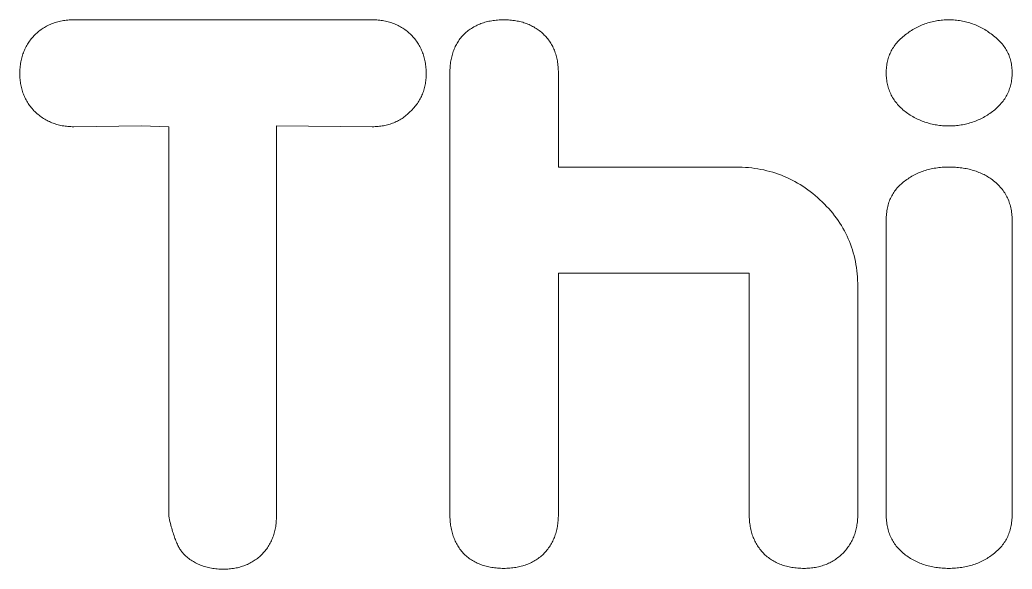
# Model space of a CAD drawing. Header units: millimetres. Extents: x 0 to 1200, y 0 to 900.
# Drawn here: x 182.31 to 227.57, y 389.42 to 414.49 of the extents above; entities that cross this region are included whole.
import ezdxf

# ---------------------------------------------------------------- set-up
doc = ezdxf.new("R2010")
doc.units = ezdxf.units.MM
doc.layers.add('Text', color=5, linetype='CONTINUOUS', lineweight=0, true_color=0x0000ff)

msp = doc.modelspace()

# ---------------------------------------------------------------- linework, layer by layer
at = {"layer": 'Text'}
for p, q in [((183.381, 414.11), (183.432, 414.142)), ((183.432, 414.142), (183.484, 414.173)), ((183.484, 414.173), (183.537, 414.202)), ((183.537, 414.202), (183.591, 414.23)), ((183.591, 414.23), (183.646, 414.257)), ((183.646, 414.257), (183.701, 414.282)), ((183.701, 414.282), (183.757, 414.305)), ((183.757, 414.305), (183.815, 414.327)), ((183.815, 414.327), (183.872, 414.348)), ((183.872, 414.348), (183.931, 414.367)), ((183.931, 414.367), (183.991, 414.385)), ((183.991, 414.385), (184.051, 414.402)), ((184.051, 414.402), (184.112, 414.417)), ((184.112, 414.417), (184.174, 414.43)), ((184.174, 414.43), (184.237, 414.442)), ((184.237, 414.442), (184.301, 414.453)), ((184.301, 414.453), (184.366, 414.462)), ((184.366, 414.462), (184.431, 414.47)), ((184.431, 414.47), (184.497, 414.477)), ((184.497, 414.477), (184.564, 414.482)), ((184.564, 414.482), (184.632, 414.485)), ((184.632, 414.485), (184.701, 414.487)), ((184.701, 414.487), (184.77, 414.488)), ((184.77, 414.488), (195.391, 414.488)), ((187.769, 414.488), (198.389, 414.488)), ((195.391, 414.488), (187.769, 414.488)), ((198.389, 414.488), (198.459, 414.487)), ((198.459, 414.487), (198.527, 414.485)), ((198.527, 414.485), (198.595, 414.482)), ((198.595, 414.482), (198.662, 414.477)), ((198.662, 414.477), (198.728, 414.47)), ((198.728, 414.47), (198.794, 414.462)), ((198.794, 414.462), (198.858, 414.453)), ((198.858, 414.453), (198.922, 414.442)), ((198.922, 414.442), (198.985, 414.43)), ((198.985, 414.43), (199.047, 414.417)), ((199.047, 414.417), (199.108, 414.402)), ((199.108, 414.402), (199.169, 414.385)), ((199.169, 414.385), (199.228, 414.367)), ((199.228, 414.367), (199.287, 414.348)), ((199.287, 414.348), (199.345, 414.327)), ((199.345, 414.327), (199.402, 414.305)), ((199.402, 414.305), (199.458, 414.282)), ((199.458, 414.282), (199.514, 414.257)), ((199.514, 414.257), (199.568, 414.23)), ((199.568, 414.23), (199.622, 414.202)), ((199.622, 414.202), (199.675, 414.173)), ((199.675, 414.173), (199.727, 414.142)), ((199.727, 414.142), (199.779, 414.11)), ((202.911, 414.098), (202.962, 414.13)), ((202.962, 414.13), (203.014, 414.161)), ((203.014, 414.161), (203.066, 414.19)), ((203.066, 414.19), (203.12, 414.217)), ((203.12, 414.217), (203.175, 414.244)), ((203.175, 414.244), (203.23, 414.269)), ((203.23, 414.269), (203.287, 414.292)), ((203.287, 414.292), (203.344, 414.315)), ((203.344, 414.315), (203.402, 414.336)), ((203.402, 414.336), (203.462, 414.355)), ((203.462, 414.355), (203.522, 414.374)), ((203.522, 414.374), (203.583, 414.391)), ((203.583, 414.391), (203.645, 414.406)), ((203.645, 414.406), (203.707, 414.42)), ((203.707, 414.42), (203.771, 414.433)), ((203.771, 414.433), (203.836, 414.445)), ((203.836, 414.445), (203.901, 414.455)), ((203.901, 414.455), (203.967, 414.464)), ((203.967, 414.464), (204.035, 414.471)), ((204.035, 414.471), (204.103, 414.477)), ((204.103, 414.477), (204.172, 414.482)), ((204.172, 414.482), (204.242, 414.485)), ((204.242, 414.485), (204.313, 414.487)), ((204.313, 414.487), (204.385, 414.488)), ((204.385, 414.488), (204.456, 414.487)), ((204.456, 414.487), (204.527, 414.485)), ((204.527, 414.485), (204.597, 414.482)), ((204.597, 414.482), (204.666, 414.477)), ((204.666, 414.477), (204.735, 414.471)), ((204.735, 414.471), (204.802, 414.464)), ((204.802, 414.464), (204.868, 414.455)), ((204.868, 414.455), (204.934, 414.445)), ((204.934, 414.445), (204.998, 414.433)), ((204.998, 414.433), (205.062, 414.42)), ((205.062, 414.42), (205.125, 414.406)), ((205.125, 414.406), (205.187, 414.391)), ((205.187, 414.391), (205.248, 414.374)), ((205.248, 414.374), (205.308, 414.355)), ((205.308, 414.355), (205.367, 414.336)), ((205.367, 414.336), (205.425, 414.315)), ((205.425, 414.315), (205.483, 414.292)), ((205.483, 414.292), (205.539, 414.269)), ((205.539, 414.269), (205.595, 414.244)), ((205.595, 414.244), (205.649, 414.217)), ((205.649, 414.217), (205.703, 414.19)), ((205.703, 414.19), (205.756, 414.161)), ((205.756, 414.161), (205.808, 414.13)), ((205.808, 414.13), (205.859, 414.098)), ((223.161, 414.11), (223.222, 414.142)), ((223.222, 414.142), (223.283, 414.173)), ((223.283, 414.173), (223.344, 414.202)), ((223.344, 414.202), (223.406, 414.23)), ((223.406, 414.23), (223.469, 414.257)), ((223.469, 414.257), (223.532, 414.282)), ((223.532, 414.282), (223.595, 414.305)), ((223.595, 414.305), (223.659, 414.327)), ((223.659, 414.327), (223.724, 414.348)), ((223.724, 414.348), (223.789, 414.367)), ((223.789, 414.367), (223.855, 414.385)), ((223.855, 414.385), (223.921, 414.402)), ((223.921, 414.402), (223.988, 414.417)), ((223.988, 414.417), (224.055, 414.43)), ((224.055, 414.43), (224.123, 414.442)), ((224.123, 414.442), (224.191, 414.453)), ((224.191, 414.453), (224.26, 414.462)), ((224.26, 414.462), (224.329, 414.47)), ((224.329, 414.47), (224.399, 414.477)), ((224.399, 414.477), (224.469, 414.482)), ((224.469, 414.482), (224.54, 414.485)), ((224.54, 414.485), (224.612, 414.487)), ((224.612, 414.487), (224.684, 414.488)), ((224.684, 414.488), (224.756, 414.487)), ((224.756, 414.487), (224.827, 414.485)), ((224.827, 414.485), (224.898, 414.482)), ((224.898, 414.482), (224.969, 414.477)), ((224.969, 414.477), (225.038, 414.47)), ((225.038, 414.47), (225.108, 414.462)), ((225.108, 414.462), (225.177, 414.453)), ((225.177, 414.453), (225.245, 414.442)), ((225.245, 414.442), (225.313, 414.43)), ((225.313, 414.43), (225.38, 414.417)), ((225.38, 414.417), (225.447, 414.402)), ((225.447, 414.402), (225.513, 414.385)), ((225.513, 414.385), (225.579, 414.367)), ((225.579, 414.367), (225.644, 414.348)), ((225.644, 414.348), (225.708, 414.327)), ((225.708, 414.327), (225.772, 414.305)), ((225.772, 414.305), (225.836, 414.282)), ((225.836, 414.282), (225.899, 414.257)), ((225.899, 414.257), (225.962, 414.23)), ((225.962, 414.23), (226.024, 414.202)), ((226.024, 414.202), (226.085, 414.173)), ((226.085, 414.173), (226.146, 414.142)), ((226.146, 414.142), (226.206, 414.11)), ((182.874, 413.665), (182.914, 413.711)), ((182.914, 413.711), (182.957, 413.757)), ((182.957, 413.757), (183, 413.802)), ((183, 413.802), (183.045, 413.845)), ((183.045, 413.845), (183.09, 413.887)), ((183.09, 413.887), (183.137, 413.928)), ((183.137, 413.928), (183.184, 413.967)), ((183.184, 413.967), (183.232, 414.005)), ((183.232, 414.005), (183.281, 414.042)), ((183.281, 414.042), (183.33, 414.077)), ((183.33, 414.077), (183.381, 414.11)), ((199.779, 414.11), (199.829, 414.077)), ((199.829, 414.077), (199.879, 414.042)), ((199.879, 414.042), (199.928, 414.005)), ((199.928, 414.005), (199.976, 413.967)), ((199.976, 413.967), (200.023, 413.928)), ((200.023, 413.928), (200.069, 413.887)), ((200.069, 413.887), (200.115, 413.845)), ((200.115, 413.845), (200.159, 413.802)), ((200.159, 413.802), (200.203, 413.757)), ((200.203, 413.757), (200.245, 413.711)), ((200.245, 413.711), (200.286, 413.665)), ((202.421, 413.662), (202.459, 413.708)), ((202.459, 413.708), (202.497, 413.752)), ((202.497, 413.752), (202.537, 413.795)), ((202.537, 413.795), (202.578, 413.838)), ((202.578, 413.838), (202.623, 413.879)), ((202.623, 413.879), (202.669, 413.919)), ((202.669, 413.919), (202.715, 413.958)), ((202.715, 413.958), (202.763, 413.995)), ((202.763, 413.995), (202.811, 414.031)), ((202.811, 414.031), (202.86, 414.065)), ((202.86, 414.065), (202.911, 414.098)), ((205.859, 414.098), (205.909, 414.065)), ((205.909, 414.065), (205.958, 414.031)), ((205.958, 414.031), (206.007, 413.995)), ((206.007, 413.995), (206.054, 413.958)), ((206.054, 413.958), (206.101, 413.919)), ((206.101, 413.919), (206.146, 413.879)), ((206.146, 413.879), (206.191, 413.838)), ((206.191, 413.838), (206.234, 413.795)), ((206.234, 413.795), (206.277, 413.752)), ((206.277, 413.752), (206.317, 413.708)), ((206.317, 413.708), (206.357, 413.662)), ((222.537, 413.672), (222.589, 413.716)), ((222.589, 413.716), (222.642, 413.759)), ((222.642, 413.759), (222.697, 413.802)), ((222.697, 413.802), (222.753, 413.845)), ((222.753, 413.845), (222.81, 413.887)), ((222.81, 413.887), (222.867, 413.928)), ((222.867, 413.928), (222.925, 413.967)), ((222.925, 413.967), (222.983, 414.005)), ((222.983, 414.005), (223.042, 414.042)), ((223.042, 414.042), (223.101, 414.077)), ((223.101, 414.077), (223.161, 414.11)), ((226.206, 414.11), (226.266, 414.077)), ((226.266, 414.077), (226.326, 414.042)), ((226.326, 414.042), (226.384, 414.005)), ((226.384, 414.005), (226.443, 413.967)), ((226.443, 413.967), (226.5, 413.928)), ((226.5, 413.928), (226.558, 413.887)), ((226.558, 413.887), (226.614, 413.845)), ((226.614, 413.845), (226.671, 413.802)), ((226.671, 413.802), (226.728, 413.759)), ((226.728, 413.759), (226.783, 413.716)), ((226.783, 413.716), (226.837, 413.672)), ((182.572, 413.211), (182.599, 413.265)), ((182.599, 413.265), (182.629, 413.317)), ((182.629, 413.317), (182.659, 413.37)), ((182.659, 413.37), (182.692, 413.421)), ((182.692, 413.421), (182.725, 413.471)), ((182.725, 413.471), (182.76, 413.521)), ((182.76, 413.521), (182.797, 413.57)), ((182.797, 413.57), (182.834, 413.618)), ((182.834, 413.618), (182.874, 413.665)), ((200.286, 413.665), (200.325, 413.618)), ((200.325, 413.618), (200.363, 413.57)), ((200.363, 413.57), (200.399, 413.521)), ((200.399, 413.521), (200.434, 413.471)), ((200.434, 413.471), (200.468, 413.421)), ((200.468, 413.421), (200.5, 413.37)), ((200.5, 413.37), (200.531, 413.317)), ((200.531, 413.317), (200.56, 413.265)), ((200.56, 413.265), (200.588, 413.211)), ((202.147, 413.21), (202.172, 413.264)), ((202.172, 413.264), (202.199, 413.317)), ((202.199, 413.317), (202.227, 413.369)), ((202.227, 413.369), (202.256, 413.421)), ((202.256, 413.421), (202.286, 413.471)), ((202.286, 413.471), (202.318, 413.52)), ((202.318, 413.52), (202.351, 413.568)), ((202.351, 413.568), (202.386, 413.616)), ((202.386, 413.616), (202.421, 413.662)), ((206.357, 413.662), (206.394, 413.616)), ((206.394, 413.616), (206.431, 413.568)), ((206.431, 413.568), (206.466, 413.52)), ((206.466, 413.52), (206.499, 413.471)), ((206.499, 413.471), (206.532, 413.421)), ((206.532, 413.421), (206.562, 413.369)), ((206.562, 413.369), (206.592, 413.317)), ((206.592, 413.317), (206.619, 413.264)), ((206.619, 413.264), (206.646, 413.21)), ((222.122, 413.18), (222.156, 413.233)), ((222.156, 413.233), (222.191, 413.286)), ((222.191, 413.286), (222.228, 413.337)), ((222.228, 413.337), (222.267, 413.388)), ((222.267, 413.388), (222.307, 413.437)), ((222.307, 413.437), (222.35, 413.486)), ((222.35, 413.486), (222.394, 413.534)), ((222.394, 413.534), (222.44, 413.581)), ((222.44, 413.581), (222.488, 413.627)), ((222.488, 413.627), (222.537, 413.672)), ((226.837, 413.672), (226.889, 413.627)), ((226.889, 413.627), (226.938, 413.581)), ((226.938, 413.581), (226.986, 413.534)), ((226.986, 413.534), (227.032, 413.486)), ((227.032, 413.486), (227.077, 413.437)), ((227.077, 413.437), (227.119, 413.388)), ((227.119, 413.388), (227.159, 413.337)), ((227.159, 413.337), (227.198, 413.286)), ((227.198, 413.286), (227.235, 413.233)), ((227.235, 413.233), (227.269, 413.18)), ((182.4, 412.751), (182.417, 412.811)), ((182.417, 412.811), (182.434, 412.871)), ((182.434, 412.871), (182.454, 412.929)), ((182.454, 412.929), (182.474, 412.987)), ((182.474, 412.987), (182.497, 413.044)), ((182.497, 413.044), (182.52, 413.101)), ((182.52, 413.101), (182.545, 413.156)), ((182.545, 413.156), (182.572, 413.211)), ((200.588, 413.211), (200.614, 413.156)), ((200.614, 413.156), (200.639, 413.101)), ((200.639, 413.101), (200.663, 413.044)), ((200.663, 413.044), (200.685, 412.987)), ((200.685, 412.987), (200.706, 412.929)), ((200.706, 412.929), (200.725, 412.871)), ((200.725, 412.871), (200.743, 412.811)), ((200.743, 412.811), (200.759, 412.751)), ((201.996, 412.741), (202.01, 412.803)), ((202.01, 412.803), (202.026, 412.864)), ((202.026, 412.864), (202.043, 412.924)), ((202.043, 412.924), (202.061, 412.983)), ((202.061, 412.983), (202.08, 413.041)), ((202.08, 413.041), (202.101, 413.099)), ((202.101, 413.099), (202.124, 413.155)), ((202.124, 413.155), (202.147, 413.21)), ((206.646, 413.21), (206.671, 413.155)), ((206.671, 413.155), (206.694, 413.099)), ((206.694, 413.099), (206.717, 413.041)), ((206.717, 413.041), (206.737, 412.983)), ((206.737, 412.983), (206.757, 412.924)), ((206.757, 412.924), (206.774, 412.864)), ((206.774, 412.864), (206.791, 412.803)), ((206.791, 412.803), (206.806, 412.741)), ((221.92, 412.722), (221.939, 412.782)), ((221.939, 412.782), (221.96, 412.842)), ((221.96, 412.842), (221.982, 412.9)), ((221.982, 412.9), (222.007, 412.958)), ((222.007, 412.958), (222.033, 413.015)), ((222.033, 413.015), (222.061, 413.071)), ((222.061, 413.071), (222.091, 413.126)), ((222.091, 413.126), (222.122, 413.18)), ((227.269, 413.18), (227.302, 413.126)), ((227.302, 413.126), (227.333, 413.071)), ((227.333, 413.071), (227.362, 413.015)), ((227.362, 413.015), (227.39, 412.958)), ((227.39, 412.958), (227.415, 412.9)), ((227.415, 412.9), (227.438, 412.842)), ((227.438, 412.842), (227.46, 412.782)), ((227.46, 412.782), (227.48, 412.722)), ((182.325, 412.305), (182.332, 412.371)), ((182.332, 412.371), (182.339, 412.436)), ((182.339, 412.436), (182.349, 412.501)), ((182.349, 412.501), (182.359, 412.564)), ((182.359, 412.564), (182.372, 412.627)), ((182.372, 412.627), (182.385, 412.689)), ((182.385, 412.689), (182.4, 412.751)), ((200.759, 412.751), (200.774, 412.689)), ((200.774, 412.689), (200.788, 412.627)), ((200.788, 412.627), (200.8, 412.564)), ((200.8, 412.564), (200.811, 412.501)), ((200.811, 412.501), (200.82, 412.436)), ((200.82, 412.436), (200.828, 412.371)), ((200.828, 412.371), (200.834, 412.305)), ((201.934, 412.28), (201.939, 412.349)), ((201.939, 412.349), (201.945, 412.417)), ((201.945, 412.417), (201.953, 412.484)), ((201.953, 412.484), (201.961, 412.549)), ((201.961, 412.549), (201.972, 412.614)), ((201.972, 412.614), (201.983, 412.678)), ((201.983, 412.678), (201.996, 412.741)), ((206.806, 412.741), (206.819, 412.678)), ((206.819, 412.678), (206.832, 412.614)), ((206.832, 412.614), (206.842, 412.549)), ((206.842, 412.549), (206.852, 412.484)), ((206.852, 412.484), (206.859, 412.417)), ((206.859, 412.417), (206.866, 412.349)), ((206.866, 412.349), (206.871, 412.28)), ((221.838, 412.273), (221.844, 412.34)), ((221.844, 412.34), (221.853, 412.406)), ((221.853, 412.406), (221.862, 412.471)), ((221.862, 412.471), (221.874, 412.535)), ((221.874, 412.535), (221.888, 412.598)), ((221.888, 412.598), (221.903, 412.66)), ((221.903, 412.66), (221.92, 412.722)), ((227.48, 412.722), (227.498, 412.66)), ((227.498, 412.66), (227.514, 412.598)), ((227.514, 412.598), (227.528, 412.535)), ((227.528, 412.535), (227.54, 412.471)), ((227.54, 412.471), (227.55, 412.406)), ((227.55, 412.406), (227.559, 412.34)), ((227.559, 412.34), (227.565, 412.273)), ((182.314, 412.032), (182.315, 412.101)), ((182.315, 411.964), (182.314, 412.032)), ((182.315, 412.101), (182.317, 412.17)), ((182.317, 411.898), (182.315, 411.964)), ((182.317, 412.17), (182.32, 412.238)), ((182.32, 411.832), (182.317, 411.898)), ((182.32, 412.238), (182.325, 412.305)), ((200.834, 412.305), (200.839, 412.238)), ((200.839, 412.238), (200.843, 412.17)), ((200.843, 411.898), (200.839, 411.832)), ((200.843, 412.17), (200.845, 412.101)), ((200.845, 411.964), (200.843, 411.898)), ((200.845, 412.101), (200.846, 412.032)), ((200.846, 412.032), (200.845, 411.964)), ((201.928, 412.068), (201.929, 412.139)), ((201.928, 391.91), (201.928, 412.068)), ((201.929, 412.139), (201.931, 412.21)), ((201.931, 412.21), (201.934, 412.28)), ((206.871, 412.28), (206.874, 412.21)), ((206.874, 412.21), (206.877, 412.139)), ((206.877, 412.139), (206.877, 412.068)), ((206.877, 412.068), (206.877, 407.769)), ((221.83, 412.068), (221.831, 412.137)), ((221.831, 411.998), (221.83, 412.068)), ((221.831, 412.137), (221.834, 412.206)), ((221.834, 411.929), (221.831, 411.998)), ((221.834, 412.206), (221.838, 412.273)), ((221.838, 411.862), (221.834, 411.929)), ((227.565, 412.273), (227.57, 412.206)), ((227.57, 411.929), (227.565, 411.862)), ((227.57, 412.206), (227.573, 412.137)), ((227.573, 411.998), (227.57, 411.929)), ((227.573, 412.137), (227.574, 412.068)), ((227.574, 412.068), (227.573, 411.998)), ((182.325, 411.767), (182.32, 411.832)), ((182.332, 411.703), (182.325, 411.767)), ((182.339, 411.64), (182.332, 411.703)), ((182.349, 411.577), (182.339, 411.64)), ((182.359, 411.515), (182.349, 411.577)), ((182.372, 411.454), (182.359, 411.515)), ((182.385, 411.393), (182.372, 411.454)), ((200.785, 411.454), (200.77, 411.393)), ((200.798, 411.515), (200.785, 411.454)), ((200.809, 411.577), (200.798, 411.515)), ((200.819, 411.64), (200.809, 411.577)), ((200.827, 411.703), (200.819, 411.64)), ((200.834, 411.767), (200.827, 411.703)), ((200.839, 411.832), (200.834, 411.767)), ((221.844, 411.795), (221.838, 411.862)), ((221.853, 411.728), (221.844, 411.795)), ((221.862, 411.663), (221.853, 411.728)), ((221.874, 411.598), (221.862, 411.663)), ((221.888, 411.535), (221.874, 411.598)), ((221.903, 411.472), (221.888, 411.535)), ((221.92, 411.41), (221.903, 411.472)), ((227.498, 411.472), (227.48, 411.41)), ((227.514, 411.535), (227.498, 411.472)), ((227.528, 411.598), (227.514, 411.535)), ((227.54, 411.663), (227.528, 411.598)), ((227.55, 411.728), (227.54, 411.663)), ((227.559, 411.795), (227.55, 411.728)), ((227.565, 411.862), (227.559, 411.795)), ((182.4, 411.334), (182.385, 411.393)), ((182.417, 411.275), (182.4, 411.334)), ((182.434, 411.216), (182.417, 411.275)), ((182.454, 411.159), (182.434, 411.216)), ((182.474, 411.102), (182.454, 411.159)), ((182.497, 411.046), (182.474, 411.102)), ((182.52, 410.991), (182.497, 411.046)), ((182.545, 410.937), (182.52, 410.991)), ((200.628, 410.991), (200.602, 410.937)), ((200.653, 411.046), (200.628, 410.991)), ((200.676, 411.102), (200.653, 411.046)), ((200.698, 411.159), (200.676, 411.102)), ((200.719, 411.216), (200.698, 411.159)), ((200.737, 411.275), (200.719, 411.216)), ((200.755, 411.334), (200.737, 411.275)), ((200.77, 411.393), (200.755, 411.334)), ((221.939, 411.349), (221.92, 411.41)), ((221.96, 411.288), (221.939, 411.349)), ((221.982, 411.229), (221.96, 411.288)), ((222.007, 411.17), (221.982, 411.229)), ((222.033, 411.112), (222.007, 411.17)), ((222.061, 411.055), (222.033, 411.112)), ((222.091, 410.999), (222.061, 411.055)), ((222.122, 410.943), (222.091, 410.999)), ((227.302, 410.999), (227.269, 410.943)), ((227.333, 411.055), (227.302, 410.999)), ((227.362, 411.112), (227.333, 411.055)), ((227.39, 411.17), (227.362, 411.112)), ((227.415, 411.229), (227.39, 411.17)), ((227.438, 411.288), (227.415, 411.229)), ((227.46, 411.349), (227.438, 411.288)), ((227.48, 411.41), (227.46, 411.349)), ((182.572, 410.883), (182.545, 410.937)), ((182.599, 410.83), (182.572, 410.883)), ((182.629, 410.778), (182.599, 410.83)), ((182.659, 410.727), (182.629, 410.778)), ((182.692, 410.676), (182.659, 410.727)), ((182.725, 410.626), (182.692, 410.676)), ((182.76, 410.577), (182.725, 410.626)), ((182.797, 410.528), (182.76, 410.577)), ((182.834, 410.481), (182.797, 410.528)), ((200.337, 410.528), (200.298, 410.481)), ((200.376, 410.577), (200.337, 410.528)), ((200.413, 410.626), (200.376, 410.577)), ((200.448, 410.676), (200.413, 410.626)), ((200.482, 410.727), (200.448, 410.676)), ((200.514, 410.778), (200.482, 410.727)), ((200.545, 410.83), (200.514, 410.778)), ((200.574, 410.883), (200.545, 410.83)), ((200.602, 410.937), (200.574, 410.883)), ((222.156, 410.888), (222.122, 410.943)), ((222.191, 410.835), (222.156, 410.888)), ((222.228, 410.782), (222.191, 410.835)), ((222.267, 410.73), (222.228, 410.782)), ((222.307, 410.678), (222.267, 410.73)), ((222.35, 410.628), (222.307, 410.678)), ((222.394, 410.578), (222.35, 410.628)), ((222.44, 410.529), (222.394, 410.578)), ((222.488, 410.481), (222.44, 410.529)), ((226.938, 410.529), (226.889, 410.481)), ((226.986, 410.578), (226.938, 410.529)), ((227.032, 410.628), (226.986, 410.578)), ((227.077, 410.678), (227.032, 410.628)), ((227.119, 410.73), (227.077, 410.678)), ((227.159, 410.782), (227.119, 410.73)), ((227.198, 410.835), (227.159, 410.782)), ((227.235, 410.888), (227.198, 410.835)), ((227.269, 410.943), (227.235, 410.888)), ((182.874, 410.434), (182.834, 410.481)), ((182.914, 410.388), (182.874, 410.434)), ((182.957, 410.342), (182.914, 410.388)), ((183, 410.298), (182.957, 410.342)), ((183.047, 410.254), (183, 410.298)), ((183.095, 410.212), (183.047, 410.254)), ((183.143, 410.171), (183.095, 410.212)), ((183.192, 410.132), (183.143, 410.171)), ((183.242, 410.094), (183.192, 410.132)), ((183.292, 410.058), (183.242, 410.094)), ((183.343, 410.023), (183.292, 410.058)), ((199.844, 410.058), (199.795, 410.023)), ((199.892, 410.094), (199.844, 410.058)), ((199.94, 410.132), (199.892, 410.094)), ((199.987, 410.171), (199.94, 410.132)), ((200.033, 410.212), (199.987, 410.171)), ((200.078, 410.254), (200.033, 410.212)), ((200.123, 410.298), (200.078, 410.254)), ((200.169, 410.342), (200.123, 410.298)), ((200.213, 410.388), (200.169, 410.342)), ((200.256, 410.434), (200.213, 410.388)), ((200.298, 410.481), (200.256, 410.434)), ((222.537, 410.434), (222.488, 410.481)), ((222.589, 410.388), (222.537, 410.434)), ((222.642, 410.342), (222.589, 410.388)), ((222.697, 410.298), (222.642, 410.342)), ((222.753, 410.256), (222.697, 410.298)), ((222.81, 410.216), (222.753, 410.256)), ((222.867, 410.178), (222.81, 410.216)), ((222.925, 410.141), (222.867, 410.178)), ((222.983, 410.105), (222.925, 410.141)), ((223.042, 410.07), (222.983, 410.105)), ((223.101, 410.037), (223.042, 410.07)), ((226.326, 410.07), (226.266, 410.037)), ((226.384, 410.105), (226.326, 410.07)), ((226.443, 410.141), (226.384, 410.105)), ((226.5, 410.178), (226.443, 410.141)), ((226.558, 410.216), (226.5, 410.178)), ((226.614, 410.256), (226.558, 410.216)), ((226.671, 410.298), (226.614, 410.256)), ((226.728, 410.342), (226.671, 410.298)), ((226.783, 410.388), (226.728, 410.342)), ((226.837, 410.434), (226.783, 410.388)), ((226.889, 410.481), (226.837, 410.434)), ((183.395, 409.989), (183.343, 410.023)), ((183.447, 409.957), (183.395, 409.989)), ((183.5, 409.926), (183.447, 409.957)), ((183.554, 409.897), (183.5, 409.926)), ((183.608, 409.869), (183.554, 409.897)), ((183.663, 409.843), (183.608, 409.869)), ((183.719, 409.818), (183.663, 409.843)), ((183.775, 409.794), (183.719, 409.818)), ((183.833, 409.772), (183.775, 409.794)), ((183.89, 409.751), (183.833, 409.772)), ((183.949, 409.732), (183.89, 409.751)), ((184.008, 409.714), (183.949, 409.732)), ((184.068, 409.698), (184.008, 409.714)), ((184.128, 409.683), (184.068, 409.698)), ((184.189, 409.669), (184.128, 409.683)), ((184.251, 409.657), (184.189, 409.669)), ((184.314, 409.646), (184.251, 409.657)), ((184.377, 409.637), (184.314, 409.646)), ((184.441, 409.629), (184.377, 409.637)), ((184.505, 409.623), (184.441, 409.629)), ((184.571, 409.618), (184.505, 409.623)), ((184.636, 409.614), (184.571, 409.618)), ((184.703, 409.612), (184.636, 409.614)), ((184.77, 409.611), (184.703, 409.612)), ((187.841, 409.647), (184.77, 409.611)), ((189.105, 409.611), (187.841, 409.647)), ((189.105, 391.838), (189.105, 409.611)), ((198.389, 409.611), (194.018, 409.647)), ((194.018, 409.647), (194.018, 391.838)), ((198.456, 409.612), (198.389, 409.611)), ((198.523, 409.614), (198.456, 409.612)), ((198.589, 409.618), (198.523, 409.614)), ((198.653, 409.623), (198.589, 409.618)), ((198.718, 409.629), (198.653, 409.623)), ((198.781, 409.637), (198.718, 409.629)), ((198.844, 409.646), (198.781, 409.637)), ((198.906, 409.657), (198.844, 409.646)), ((198.967, 409.669), (198.906, 409.657)), ((199.027, 409.683), (198.967, 409.669)), ((199.087, 409.698), (199.027, 409.683)), ((199.146, 409.714), (199.087, 409.698)), ((199.204, 409.732), (199.146, 409.714)), ((199.262, 409.751), (199.204, 409.732)), ((199.318, 409.772), (199.262, 409.751)), ((199.374, 409.794), (199.318, 409.772)), ((199.43, 409.818), (199.374, 409.794)), ((199.484, 409.843), (199.43, 409.818)), ((199.538, 409.869), (199.484, 409.843)), ((199.591, 409.897), (199.538, 409.869)), ((199.643, 409.926), (199.591, 409.897)), ((199.694, 409.957), (199.643, 409.926)), ((199.745, 409.989), (199.694, 409.957)), ((199.795, 410.023), (199.745, 409.989)), ((223.161, 410.005), (223.101, 410.037)), ((223.222, 409.975), (223.161, 410.005)), ((223.283, 409.946), (223.222, 409.975)), ((223.344, 409.918), (223.283, 409.946)), ((223.406, 409.892), (223.344, 409.918)), ((223.469, 409.867), (223.406, 409.892)), ((223.532, 409.843), (223.469, 409.867)), ((223.595, 409.821), (223.532, 409.843)), ((223.659, 409.8), (223.595, 409.821)), ((223.724, 409.78), (223.659, 409.8)), ((223.789, 409.762), (223.724, 409.78)), ((223.855, 409.745), (223.789, 409.762)), ((223.921, 409.729), (223.855, 409.745)), ((223.988, 409.715), (223.921, 409.729)), ((224.055, 409.702), (223.988, 409.715)), ((224.123, 409.691), (224.055, 409.702)), ((224.191, 409.68), (224.123, 409.691)), ((224.26, 409.672), (224.191, 409.68)), ((224.329, 409.664), (224.26, 409.672)), ((224.399, 409.658), (224.329, 409.664)), ((224.469, 409.653), (224.399, 409.658)), ((224.54, 409.65), (224.469, 409.653)), ((224.612, 409.648), (224.54, 409.65)), ((224.684, 409.647), (224.612, 409.648)), ((224.756, 409.648), (224.684, 409.647)), ((224.827, 409.65), (224.756, 409.648)), ((224.898, 409.653), (224.827, 409.65)), ((224.969, 409.658), (224.898, 409.653)), ((225.038, 409.664), (224.969, 409.658)), ((225.108, 409.672), (225.038, 409.664)), ((225.177, 409.68), (225.108, 409.672)), ((225.245, 409.691), (225.177, 409.68)), ((225.313, 409.702), (225.245, 409.691)), ((225.38, 409.715), (225.313, 409.702)), ((225.447, 409.729), (225.38, 409.715)), ((225.513, 409.745), (225.447, 409.729)), ((225.579, 409.762), (225.513, 409.745)), ((225.644, 409.78), (225.579, 409.762)), ((225.708, 409.8), (225.644, 409.78)), ((225.772, 409.821), (225.708, 409.8)), ((225.836, 409.843), (225.772, 409.821)), ((225.899, 409.867), (225.836, 409.843)), ((225.962, 409.892), (225.899, 409.867)), ((226.024, 409.918), (225.962, 409.892)), ((226.085, 409.946), (226.024, 409.918)), ((226.146, 409.975), (226.085, 409.946)), ((226.206, 410.005), (226.146, 409.975)), ((226.266, 410.037), (226.206, 410.005)), ((206.877, 407.769), (214.969, 407.769)), ((214.969, 407.769), (215.118, 407.767)), ((215.118, 407.767), (215.265, 407.762)), ((215.265, 407.762), (215.41, 407.754)), ((215.41, 407.754), (215.554, 407.742)), ((215.554, 407.742), (215.697, 407.728)), ((215.697, 407.728), (215.838, 407.709)), ((215.838, 407.709), (215.978, 407.688)), ((215.978, 407.688), (216.117, 407.663)), ((216.117, 407.663), (216.254, 407.635)), ((216.254, 407.635), (216.389, 407.603)), ((216.389, 407.603), (216.523, 407.569)), ((216.523, 407.569), (216.656, 407.531)), ((216.656, 407.531), (216.788, 407.489)), ((216.788, 407.489), (216.917, 407.445)), ((216.917, 407.445), (217.046, 407.397)), ((217.046, 407.397), (217.173, 407.345)), ((217.173, 407.345), (217.298, 407.291)), ((222.938, 407.311), (222.996, 407.346)), ((222.996, 407.346), (223.054, 407.379)), ((223.054, 407.379), (223.114, 407.411)), ((223.114, 407.411), (223.174, 407.441)), ((223.174, 407.441), (223.234, 407.47)), ((223.234, 407.47), (223.296, 407.498)), ((223.296, 407.498), (223.358, 407.525)), ((223.358, 407.525), (223.421, 407.55)), ((223.421, 407.55), (223.485, 407.573)), ((223.485, 407.573), (223.549, 407.596)), ((223.549, 407.596), (223.615, 407.617)), ((223.615, 407.617), (223.681, 407.636)), ((223.681, 407.636), (223.748, 407.654)), ((223.748, 407.654), (223.815, 407.671)), ((223.815, 407.671), (223.883, 407.687)), ((223.883, 407.687), (223.952, 407.701)), ((223.952, 407.701), (224.022, 407.714)), ((224.022, 407.714), (224.093, 407.726)), ((224.093, 407.726), (224.164, 407.736)), ((224.164, 407.736), (224.236, 407.744)), ((224.236, 407.744), (224.309, 407.752)), ((224.309, 407.752), (224.382, 407.758)), ((224.382, 407.758), (224.456, 407.763)), ((224.456, 407.763), (224.531, 407.766)), ((224.531, 407.766), (224.607, 407.768)), ((224.607, 407.768), (224.684, 407.769)), ((224.684, 407.769), (224.76, 407.768)), ((224.76, 407.768), (224.836, 407.766)), ((224.836, 407.766), (224.911, 407.763)), ((224.911, 407.763), (224.985, 407.759)), ((224.985, 407.759), (225.058, 407.754)), ((225.058, 407.754), (225.13, 407.747)), ((225.13, 407.747), (225.202, 407.739)), ((225.202, 407.739), (225.273, 407.73)), ((225.273, 407.73), (225.343, 407.72)), ((225.343, 407.72), (225.412, 407.709)), ((225.412, 407.709), (225.48, 407.696)), ((225.48, 407.696), (225.547, 407.682)), ((225.547, 407.682), (225.614, 407.667)), ((225.614, 407.667), (225.68, 407.651)), ((225.68, 407.651), (225.744, 407.634)), ((225.744, 407.634), (225.809, 407.615)), ((225.809, 407.615), (225.872, 407.595)), ((225.872, 407.595), (225.934, 407.574)), ((225.934, 407.574), (225.996, 407.552)), ((225.996, 407.552), (226.057, 407.528)), ((226.057, 407.528), (226.117, 407.504)), ((226.117, 407.504), (226.176, 407.478)), ((226.176, 407.478), (226.234, 407.451)), ((226.234, 407.451), (226.291, 407.422)), ((226.291, 407.422), (226.348, 407.393)), ((226.348, 407.393), (226.404, 407.362)), ((226.404, 407.362), (226.459, 407.33)), ((217.298, 407.291), (217.423, 407.233)), ((217.423, 407.233), (217.545, 407.172)), ((217.545, 407.172), (217.667, 407.107)), ((217.667, 407.107), (217.787, 407.039)), ((217.787, 407.039), (217.905, 406.968)), ((217.905, 406.968), (218.022, 406.894)), ((218.022, 406.894), (218.138, 406.816)), ((222.37, 406.861), (222.414, 406.906)), ((222.414, 406.906), (222.46, 406.951)), ((222.46, 406.951), (222.508, 406.995)), ((222.508, 406.995), (222.557, 407.037)), ((222.557, 407.037), (222.608, 407.078)), ((222.608, 407.078), (222.661, 407.119)), ((222.661, 407.119), (222.715, 407.16)), ((222.715, 407.16), (222.77, 407.2)), ((222.77, 407.2), (222.825, 407.238)), ((222.825, 407.238), (222.881, 407.276)), ((222.881, 407.276), (222.938, 407.311)), ((226.459, 407.33), (226.513, 407.297)), ((226.513, 407.297), (226.566, 407.263)), ((226.566, 407.263), (226.619, 407.228)), ((226.619, 407.228), (226.671, 407.191)), ((226.671, 407.191), (226.728, 407.146)), ((226.728, 407.146), (226.783, 407.1)), ((226.783, 407.1), (226.837, 407.054)), ((226.837, 407.054), (226.889, 407.006)), ((226.889, 407.006), (226.938, 406.957)), ((226.938, 406.957), (226.986, 406.908)), ((226.986, 406.908), (227.032, 406.857)), ((218.138, 406.816), (218.252, 406.735)), ((218.252, 406.735), (218.364, 406.651)), ((218.364, 406.651), (218.476, 406.563)), ((218.476, 406.563), (218.586, 406.472)), ((218.586, 406.472), (218.694, 406.378)), ((222.051, 406.397), (222.08, 406.453)), ((222.08, 406.453), (222.11, 406.508)), ((222.11, 406.508), (222.142, 406.562)), ((222.142, 406.562), (222.176, 406.615)), ((222.176, 406.615), (222.211, 406.666)), ((222.211, 406.666), (222.248, 406.716)), ((222.248, 406.716), (222.287, 406.766)), ((222.287, 406.766), (222.328, 406.814)), ((222.328, 406.814), (222.37, 406.861)), ((227.032, 406.857), (227.077, 406.805)), ((227.077, 406.805), (227.119, 406.753)), ((227.119, 406.753), (227.159, 406.699)), ((227.159, 406.699), (227.198, 406.645)), ((227.198, 406.645), (227.235, 406.589)), ((227.235, 406.589), (227.269, 406.533)), ((227.269, 406.533), (227.302, 406.475)), ((227.302, 406.475), (227.333, 406.417)), ((218.694, 406.378), (218.801, 406.28)), ((218.801, 406.28), (218.907, 406.179)), ((218.907, 406.179), (219.01, 406.078)), ((219.01, 406.078), (219.11, 405.976)), ((221.9, 405.974), (221.916, 406.038)), ((221.916, 406.038), (221.935, 406.101)), ((221.935, 406.101), (221.954, 406.162)), ((221.954, 406.162), (221.976, 406.223)), ((221.976, 406.223), (221.999, 406.282)), ((221.999, 406.282), (222.025, 406.34)), ((222.025, 406.34), (222.051, 406.397)), ((227.333, 406.417), (227.362, 406.357)), ((227.362, 406.357), (227.39, 406.297)), ((227.39, 406.297), (227.415, 406.235)), ((227.415, 406.235), (227.438, 406.173)), ((227.438, 406.173), (227.46, 406.11)), ((227.46, 406.11), (227.48, 406.045)), ((227.48, 406.045), (227.498, 405.98)), ((219.11, 405.976), (219.206, 405.872)), ((219.206, 405.872), (219.299, 405.766)), ((219.299, 405.766), (219.389, 405.659)), ((219.389, 405.659), (219.475, 405.55)), ((219.475, 405.55), (219.558, 405.439)), ((221.833, 405.495), (221.838, 405.567)), ((221.838, 405.567), (221.844, 405.638)), ((221.844, 405.638), (221.852, 405.707)), ((221.852, 405.707), (221.861, 405.776)), ((221.861, 405.776), (221.872, 405.843)), ((221.872, 405.843), (221.885, 405.909)), ((221.885, 405.909), (221.9, 405.974)), ((227.498, 405.98), (227.514, 405.914)), ((227.514, 405.914), (227.528, 405.847)), ((227.528, 405.847), (227.54, 405.778)), ((227.54, 405.778), (227.55, 405.709)), ((227.55, 405.709), (227.559, 405.639)), ((227.559, 405.639), (227.565, 405.568)), ((227.565, 405.568), (227.57, 405.496)), ((219.558, 405.439), (219.637, 405.327)), ((219.637, 405.327), (219.714, 405.213)), ((219.714, 405.213), (219.786, 405.098)), ((219.786, 405.098), (219.856, 404.981)), ((221.83, 405.349), (221.831, 405.423)), ((221.83, 391.91), (221.83, 405.349)), ((221.831, 405.423), (221.833, 405.495)), ((227.57, 405.496), (227.573, 405.423)), ((227.573, 405.423), (227.574, 405.349)), ((227.574, 405.349), (227.574, 391.91)), ((219.856, 404.981), (219.922, 404.863)), ((219.922, 404.863), (219.984, 404.743)), ((219.984, 404.743), (220.043, 404.622)), ((220.043, 404.622), (220.099, 404.499)), ((220.099, 404.499), (220.152, 404.374)), ((220.152, 404.374), (220.201, 404.248)), ((220.201, 404.248), (220.246, 404.12)), ((220.246, 404.12), (220.289, 403.99)), ((220.289, 403.99), (220.328, 403.859)), ((220.328, 403.859), (220.363, 403.727)), ((220.363, 403.727), (220.395, 403.593)), ((220.395, 403.593), (220.424, 403.457)), ((220.424, 403.457), (220.449, 403.319)), ((220.449, 403.319), (220.471, 403.181)), ((215.583, 402.928), (206.877, 402.928)), ((206.877, 402.928), (206.877, 391.91)), ((215.583, 391.91), (215.583, 402.928)), ((220.471, 403.181), (220.49, 403.04)), ((220.49, 403.04), (220.505, 402.898)), ((220.505, 402.898), (220.517, 402.754)), ((220.517, 402.754), (220.526, 402.609)), ((220.526, 402.609), (220.531, 402.462)), ((220.531, 402.462), (220.532, 402.314)), ((220.532, 402.314), (220.532, 391.91)), ((189.124, 391.753), (189.105, 391.838)), ((189.143, 391.669), (189.124, 391.753)), ((189.162, 391.588), (189.143, 391.669)), ((189.182, 391.509), (189.162, 391.588)), ((189.201, 391.431), (189.182, 391.509)), ((194.007, 391.565), (194, 391.499)), ((194.012, 391.632), (194.007, 391.565)), ((194.015, 391.7), (194.012, 391.632)), ((194.017, 391.768), (194.015, 391.7)), ((194.018, 391.838), (194.017, 391.768)), ((201.929, 391.838), (201.928, 391.91)), ((201.931, 391.768), (201.929, 391.838)), ((201.934, 391.698), (201.931, 391.768)), ((201.939, 391.628), (201.934, 391.698)), ((201.945, 391.56), (201.939, 391.628)), ((201.953, 391.493), (201.945, 391.56)), ((206.859, 391.56), (206.852, 391.493)), ((206.866, 391.628), (206.859, 391.56)), ((206.871, 391.698), (206.866, 391.628)), ((206.874, 391.768), (206.871, 391.698)), ((206.877, 391.838), (206.874, 391.768)), ((206.877, 391.91), (206.877, 391.838)), ((215.584, 391.838), (215.583, 391.91)), ((215.586, 391.768), (215.584, 391.838)), ((215.59, 391.698), (215.586, 391.768)), ((215.595, 391.628), (215.59, 391.698)), ((215.601, 391.56), (215.595, 391.628)), ((215.609, 391.493), (215.601, 391.56)), ((220.507, 391.506), (220.497, 391.441)), ((220.514, 391.571), (220.507, 391.506)), ((220.521, 391.637), (220.514, 391.571)), ((220.526, 391.704), (220.521, 391.637)), ((220.529, 391.772), (220.526, 391.704)), ((220.532, 391.841), (220.529, 391.772)), ((220.532, 391.91), (220.532, 391.841)), ((221.831, 391.836), (221.83, 391.91)), ((221.833, 391.763), (221.831, 391.836)), ((221.838, 391.691), (221.833, 391.763)), ((221.844, 391.62), (221.838, 391.691)), ((221.852, 391.55), (221.844, 391.62)), ((221.861, 391.482), (221.852, 391.55)), ((227.551, 391.55), (227.541, 391.482)), ((227.559, 391.62), (227.551, 391.55)), ((227.566, 391.691), (227.559, 391.62)), ((227.57, 391.763), (227.566, 391.691)), ((227.573, 391.836), (227.57, 391.763)), ((227.574, 391.91), (227.573, 391.836)), ((189.221, 391.356), (189.201, 391.431)), ((189.241, 391.282), (189.221, 391.356)), ((189.262, 391.211), (189.241, 391.282)), ((189.282, 391.141), (189.262, 391.211)), ((189.303, 391.073), (189.282, 391.141)), ((189.324, 391.008), (189.303, 391.073)), ((193.915, 391.059), (193.897, 390.999)), ((193.932, 391.119), (193.915, 391.059)), ((193.947, 391.18), (193.932, 391.119)), ((193.96, 391.242), (193.947, 391.18)), ((193.972, 391.305), (193.96, 391.242)), ((193.983, 391.369), (193.972, 391.305)), ((193.992, 391.433), (193.983, 391.369)), ((194, 391.499), (193.992, 391.433)), ((201.961, 391.427), (201.953, 391.493)), ((201.972, 391.361), (201.961, 391.427)), ((201.983, 391.297), (201.972, 391.361)), ((201.996, 391.233), (201.983, 391.297)), ((202.01, 391.17), (201.996, 391.233)), ((202.026, 391.108), (202.01, 391.17)), ((202.043, 391.047), (202.026, 391.108)), ((202.061, 390.987), (202.043, 391.047)), ((206.757, 391.047), (206.737, 390.987)), ((206.774, 391.108), (206.757, 391.047)), ((206.791, 391.17), (206.774, 391.108)), ((206.806, 391.233), (206.791, 391.17)), ((206.819, 391.297), (206.806, 391.233)), ((206.832, 391.361), (206.819, 391.297)), ((206.842, 391.427), (206.832, 391.361)), ((206.852, 391.493), (206.842, 391.427)), ((215.618, 391.427), (215.609, 391.493)), ((215.629, 391.361), (215.618, 391.427)), ((215.641, 391.297), (215.629, 391.361)), ((215.655, 391.233), (215.641, 391.297)), ((215.67, 391.17), (215.655, 391.233)), ((215.686, 391.108), (215.67, 391.17)), ((215.704, 391.047), (215.686, 391.108)), ((215.723, 390.987), (215.704, 391.047)), ((220.412, 391.071), (220.392, 391.012)), ((220.429, 391.131), (220.412, 391.071)), ((220.446, 391.191), (220.429, 391.131)), ((220.461, 391.252), (220.446, 391.191)), ((220.474, 391.314), (220.461, 391.252)), ((220.487, 391.377), (220.474, 391.314)), ((220.497, 391.441), (220.487, 391.377)), ((221.872, 391.414), (221.861, 391.482)), ((221.885, 391.347), (221.872, 391.414)), ((221.9, 391.282), (221.885, 391.347)), ((221.916, 391.217), (221.9, 391.282)), ((221.935, 391.154), (221.916, 391.217)), ((221.954, 391.091), (221.935, 391.154)), ((221.976, 391.03), (221.954, 391.091)), ((227.444, 391.091), (227.421, 391.03)), ((227.465, 391.154), (227.444, 391.091)), ((227.484, 391.217), (227.465, 391.154)), ((227.501, 391.282), (227.484, 391.217)), ((227.516, 391.347), (227.501, 391.282)), ((227.53, 391.414), (227.516, 391.347)), ((227.541, 391.482), (227.53, 391.414)), ((189.345, 390.944), (189.324, 391.008)), ((189.367, 390.882), (189.345, 390.944)), ((189.388, 390.822), (189.367, 390.882)), ((189.41, 390.764), (189.388, 390.822)), ((189.432, 390.708), (189.41, 390.764)), ((189.455, 390.654), (189.432, 390.708)), ((189.477, 390.602), (189.455, 390.654)), ((189.5, 390.552), (189.477, 390.602)), ((193.732, 390.605), (193.703, 390.552)), ((193.76, 390.659), (193.732, 390.605)), ((193.787, 390.713), (193.76, 390.659)), ((193.812, 390.769), (193.787, 390.713)), ((193.835, 390.825), (193.812, 390.769)), ((193.857, 390.882), (193.835, 390.825)), ((193.878, 390.94), (193.857, 390.882)), ((193.897, 390.999), (193.878, 390.94)), ((202.08, 390.928), (202.061, 390.987)), ((202.101, 390.87), (202.08, 390.928)), ((202.124, 390.812), (202.101, 390.87)), ((202.147, 390.756), (202.124, 390.812)), ((202.172, 390.7), (202.147, 390.756)), ((202.199, 390.646), (202.172, 390.7)), ((202.227, 390.592), (202.199, 390.646)), ((206.592, 390.646), (206.562, 390.592)), ((206.619, 390.7), (206.592, 390.646)), ((206.646, 390.756), (206.619, 390.7)), ((206.671, 390.812), (206.646, 390.756)), ((206.694, 390.87), (206.671, 390.812)), ((206.717, 390.928), (206.694, 390.87)), ((206.737, 390.987), (206.717, 390.928)), ((215.744, 390.928), (215.723, 390.987)), ((215.766, 390.87), (215.744, 390.928)), ((215.79, 390.812), (215.766, 390.87)), ((215.815, 390.756), (215.79, 390.812)), ((215.841, 390.7), (215.815, 390.756)), ((215.869, 390.646), (215.841, 390.7)), ((215.898, 390.592), (215.869, 390.646)), ((220.217, 390.624), (220.187, 390.572)), ((220.247, 390.677), (220.217, 390.624)), ((220.274, 390.731), (220.247, 390.677)), ((220.301, 390.786), (220.274, 390.731)), ((220.326, 390.841), (220.301, 390.786)), ((220.349, 390.897), (220.326, 390.841)), ((220.372, 390.954), (220.349, 390.897)), ((220.392, 391.012), (220.372, 390.954)), ((221.999, 390.969), (221.976, 391.03)), ((222.025, 390.91), (221.999, 390.969)), ((222.051, 390.852), (222.025, 390.91)), ((222.08, 390.794), (222.051, 390.852)), ((222.11, 390.738), (222.08, 390.794)), ((222.142, 390.683), (222.11, 390.738)), ((222.176, 390.629), (222.142, 390.683)), ((222.211, 390.576), (222.176, 390.629)), ((227.213, 390.629), (227.176, 390.576)), ((227.248, 390.683), (227.213, 390.629)), ((227.281, 390.738), (227.248, 390.683)), ((227.313, 390.794), (227.281, 390.738)), ((227.343, 390.852), (227.313, 390.794)), ((227.371, 390.91), (227.343, 390.852)), ((227.397, 390.969), (227.371, 390.91)), ((227.421, 391.03), (227.397, 390.969)), ((189.523, 390.504), (189.5, 390.552)), ((189.546, 390.458), (189.523, 390.504)), ((189.57, 390.414), (189.546, 390.458)), ((189.594, 390.372), (189.57, 390.414)), ((189.618, 390.331), (189.594, 390.372)), ((189.642, 390.293), (189.618, 390.331)), ((189.666, 390.257), (189.642, 390.293)), ((189.691, 390.222), (189.666, 390.257)), ((189.716, 390.19), (189.691, 390.222)), ((189.741, 390.159), (189.716, 390.19)), ((189.766, 390.131), (189.741, 390.159)), ((193.417, 390.158), (193.375, 390.113)), ((193.458, 390.204), (193.417, 390.158)), ((193.497, 390.252), (193.458, 390.204)), ((193.535, 390.3), (193.497, 390.252)), ((193.572, 390.348), (193.535, 390.3)), ((193.607, 390.398), (193.572, 390.348)), ((193.64, 390.449), (193.607, 390.398)), ((193.672, 390.5), (193.64, 390.449)), ((193.703, 390.552), (193.672, 390.5)), ((202.256, 390.539), (202.227, 390.592)), ((202.286, 390.487), (202.256, 390.539)), ((202.318, 390.436), (202.286, 390.487)), ((202.351, 390.386), (202.318, 390.436)), ((202.386, 390.337), (202.351, 390.386)), ((202.421, 390.288), (202.386, 390.337)), ((202.459, 390.241), (202.421, 390.288)), ((202.497, 390.194), (202.459, 390.241)), ((202.537, 390.149), (202.497, 390.194)), ((202.578, 390.104), (202.537, 390.149)), ((206.234, 390.149), (206.191, 390.104)), ((206.277, 390.194), (206.234, 390.149)), ((206.317, 390.241), (206.277, 390.194)), ((206.357, 390.288), (206.317, 390.241)), ((206.394, 390.337), (206.357, 390.288)), ((206.431, 390.386), (206.394, 390.337)), ((206.466, 390.436), (206.431, 390.386)), ((206.499, 390.487), (206.466, 390.436)), ((206.532, 390.539), (206.499, 390.487)), ((206.562, 390.592), (206.532, 390.539)), ((215.929, 390.539), (215.898, 390.592)), ((215.961, 390.487), (215.929, 390.539)), ((215.995, 390.436), (215.961, 390.487)), ((216.03, 390.386), (215.995, 390.436)), ((216.066, 390.337), (216.03, 390.386)), ((216.104, 390.288), (216.066, 390.337)), ((216.143, 390.241), (216.104, 390.288)), ((216.184, 390.194), (216.143, 390.241)), ((216.226, 390.149), (216.184, 390.194)), ((216.27, 390.104), (216.226, 390.149)), ((219.89, 390.185), (219.846, 390.14)), ((219.932, 390.23), (219.89, 390.185)), ((219.972, 390.277), (219.932, 390.23)), ((220.012, 390.324), (219.972, 390.277)), ((220.05, 390.372), (220.012, 390.324)), ((220.086, 390.421), (220.05, 390.372)), ((220.121, 390.47), (220.086, 390.421)), ((220.154, 390.521), (220.121, 390.47)), ((220.187, 390.572), (220.154, 390.521)), ((222.248, 390.524), (222.211, 390.576)), ((222.287, 390.473), (222.248, 390.524)), ((222.328, 390.423), (222.287, 390.473)), ((222.37, 390.375), (222.328, 390.423)), ((222.414, 390.327), (222.37, 390.375)), ((222.46, 390.28), (222.414, 390.327)), ((222.508, 390.235), (222.46, 390.28)), ((222.557, 390.19), (222.508, 390.235)), ((222.608, 390.146), (222.557, 390.19)), ((222.661, 390.104), (222.608, 390.146)), ((226.762, 390.146), (226.707, 390.104)), ((226.815, 390.19), (226.762, 390.146)), ((226.866, 390.235), (226.815, 390.19)), ((226.916, 390.28), (226.866, 390.235)), ((226.964, 390.327), (226.916, 390.28)), ((227.01, 390.375), (226.964, 390.327)), ((227.054, 390.423), (227.01, 390.375)), ((227.097, 390.473), (227.054, 390.423)), ((227.137, 390.524), (227.097, 390.473)), ((227.176, 390.576), (227.137, 390.524)), ((189.792, 390.104), (189.766, 390.131)), ((189.836, 390.06), (189.792, 390.104)), ((189.882, 390.018), (189.836, 390.06)), ((189.928, 389.978), (189.882, 390.018)), ((189.976, 389.938), (189.928, 389.978)), ((190.024, 389.9), (189.976, 389.938)), ((190.073, 389.864), (190.024, 389.9)), ((190.124, 389.829), (190.073, 389.864)), ((190.175, 389.795), (190.124, 389.829)), ((190.227, 389.763), (190.175, 389.795)), ((190.279, 389.733), (190.227, 389.763)), ((190.333, 389.703), (190.279, 389.733)), ((190.388, 389.675), (190.333, 389.703)), ((192.851, 389.716), (192.799, 389.688)), ((192.903, 389.745), (192.851, 389.716)), ((192.953, 389.776), (192.903, 389.745)), ((193.003, 389.807), (192.953, 389.776)), ((193.053, 389.841), (193.003, 389.807)), ((193.101, 389.875), (193.053, 389.841)), ((193.149, 389.911), (193.101, 389.875)), ((193.196, 389.948), (193.149, 389.911)), ((193.242, 389.987), (193.196, 389.948)), ((193.287, 390.027), (193.242, 389.987)), ((193.332, 390.068), (193.287, 390.027)), ((193.375, 390.113), (193.332, 390.068)), ((202.623, 390.063), (202.578, 390.104)), ((202.669, 390.023), (202.623, 390.063)), ((202.715, 389.984), (202.669, 390.023)), ((202.763, 389.947), (202.715, 389.984)), ((202.811, 389.911), (202.763, 389.947)), ((202.86, 389.877), (202.811, 389.911)), ((202.911, 389.844), (202.86, 389.877)), ((202.962, 389.812), (202.911, 389.844)), ((203.014, 389.781), (202.962, 389.812)), ((203.066, 389.752), (203.014, 389.781)), ((203.12, 389.724), (203.066, 389.752)), ((203.175, 389.698), (203.12, 389.724)), ((203.23, 389.673), (203.175, 389.698)), ((205.595, 389.698), (205.539, 389.673)), ((205.649, 389.724), (205.595, 389.698)), ((205.703, 389.752), (205.649, 389.724)), ((205.756, 389.781), (205.703, 389.752)), ((205.808, 389.812), (205.756, 389.781)), ((205.859, 389.844), (205.808, 389.812)), ((205.909, 389.877), (205.859, 389.844)), ((205.958, 389.911), (205.909, 389.877)), ((206.007, 389.947), (205.958, 389.911)), ((206.054, 389.984), (206.007, 389.947)), ((206.101, 390.023), (206.054, 389.984)), ((206.146, 390.063), (206.101, 390.023)), ((206.191, 390.104), (206.146, 390.063)), ((216.314, 390.063), (216.27, 390.104)), ((216.36, 390.023), (216.314, 390.063)), ((216.407, 389.984), (216.36, 390.023)), ((216.454, 389.947), (216.407, 389.984)), ((216.502, 389.911), (216.454, 389.947)), ((216.552, 389.877), (216.502, 389.911)), ((216.602, 389.844), (216.552, 389.877)), ((216.653, 389.812), (216.602, 389.844)), ((216.705, 389.781), (216.653, 389.812)), ((216.758, 389.752), (216.705, 389.781)), ((216.811, 389.724), (216.758, 389.752)), ((216.866, 389.698), (216.811, 389.724)), ((216.922, 389.673), (216.866, 389.698)), ((219.255, 389.712), (219.2, 389.685)), ((219.309, 389.739), (219.255, 389.712)), ((219.362, 389.769), (219.309, 389.739)), ((219.414, 389.799), (219.362, 389.769)), ((219.465, 389.832), (219.414, 389.799)), ((219.516, 389.865), (219.465, 389.832)), ((219.565, 389.9), (219.516, 389.865)), ((219.614, 389.937), (219.565, 389.9)), ((219.662, 389.974), (219.614, 389.937)), ((219.709, 390.014), (219.662, 389.974)), ((219.756, 390.054), (219.709, 390.014)), ((219.801, 390.097), (219.756, 390.054)), ((219.846, 390.14), (219.801, 390.097)), ((222.715, 390.063), (222.661, 390.104)), ((222.77, 390.023), (222.715, 390.063)), ((222.825, 389.984), (222.77, 390.023)), ((222.881, 389.947), (222.825, 389.984)), ((222.938, 389.911), (222.881, 389.947)), ((222.996, 389.877), (222.938, 389.911)), ((223.054, 389.844), (222.996, 389.877)), ((223.114, 389.812), (223.054, 389.844)), ((223.174, 389.781), (223.114, 389.812)), ((223.234, 389.752), (223.174, 389.781)), ((223.296, 389.724), (223.234, 389.752)), ((223.358, 389.698), (223.296, 389.724)), ((223.421, 389.673), (223.358, 389.698)), ((226.009, 389.698), (225.946, 389.673)), ((226.072, 389.724), (226.009, 389.698)), ((226.133, 389.752), (226.072, 389.724)), ((226.194, 389.781), (226.133, 389.752)), ((226.254, 389.812), (226.194, 389.781)), ((226.313, 389.844), (226.254, 389.812)), ((226.372, 389.877), (226.313, 389.844)), ((226.429, 389.911), (226.372, 389.877)), ((226.486, 389.947), (226.429, 389.911)), ((226.543, 389.984), (226.486, 389.947)), ((226.598, 390.023), (226.543, 389.984)), ((226.653, 390.063), (226.598, 390.023)), ((226.707, 390.104), (226.653, 390.063)), ((190.443, 389.649), (190.388, 389.675)), ((190.5, 389.624), (190.443, 389.649)), ((190.557, 389.6), (190.5, 389.624)), ((190.616, 389.578), (190.557, 389.6)), ((190.675, 389.558), (190.616, 389.578)), ((190.735, 389.538), (190.675, 389.558)), ((190.796, 389.52), (190.735, 389.538)), ((190.858, 389.504), (190.796, 389.52)), ((190.92, 389.489), (190.858, 389.504)), ((190.984, 389.475), (190.92, 389.489)), ((191.049, 389.463), (190.984, 389.475)), ((191.114, 389.453), (191.049, 389.463)), ((191.181, 389.443), (191.114, 389.453)), ((191.248, 389.435), (191.181, 389.443)), ((191.316, 389.429), (191.248, 389.435)), ((191.385, 389.424), (191.316, 389.429)), ((191.455, 389.421), (191.385, 389.424)), ((191.526, 389.418), (191.455, 389.421)), ((191.598, 389.418), (191.526, 389.418)), ((191.665, 389.418), (191.598, 389.418)), ((191.731, 389.42), (191.665, 389.418)), ((191.797, 389.424), (191.731, 389.42)), ((191.862, 389.428), (191.797, 389.424)), ((191.926, 389.435), (191.862, 389.428)), ((191.99, 389.442), (191.926, 389.435)), ((192.052, 389.451), (191.99, 389.442)), ((192.114, 389.461), (192.052, 389.451)), ((192.176, 389.472), (192.114, 389.461)), ((192.236, 389.485), (192.176, 389.472)), ((192.296, 389.5), (192.236, 389.485)), ((192.355, 389.515), (192.296, 389.5)), ((192.413, 389.532), (192.355, 389.515)), ((192.47, 389.55), (192.413, 389.532)), ((192.527, 389.57), (192.47, 389.55)), ((192.583, 389.591), (192.527, 389.57)), ((192.638, 389.613), (192.583, 389.591)), ((192.693, 389.637), (192.638, 389.613)), ((192.746, 389.662), (192.693, 389.637)), ((192.799, 389.688), (192.746, 389.662)), ((203.287, 389.649), (203.23, 389.673)), ((203.344, 389.627), (203.287, 389.649)), ((203.402, 389.606), (203.344, 389.627)), ((203.462, 389.586), (203.402, 389.606)), ((203.522, 389.568), (203.462, 389.586)), ((203.583, 389.551), (203.522, 389.568)), ((203.645, 389.536), (203.583, 389.551)), ((203.707, 389.521), (203.645, 389.536)), ((203.771, 389.509), (203.707, 389.521)), ((203.836, 389.497), (203.771, 389.509)), ((203.901, 389.487), (203.836, 389.497)), ((203.967, 389.478), (203.901, 389.487)), ((204.035, 389.471), (203.967, 389.478)), ((204.103, 389.465), (204.035, 389.471)), ((204.172, 389.46), (204.103, 389.465)), ((204.242, 389.456), (204.172, 389.46)), ((204.313, 389.454), (204.242, 389.456)), ((204.385, 389.454), (204.313, 389.454)), ((204.456, 389.454), (204.385, 389.454)), ((204.527, 389.456), (204.456, 389.454)), ((204.597, 389.46), (204.527, 389.456)), ((204.666, 389.465), (204.597, 389.46)), ((204.735, 389.471), (204.666, 389.465)), ((204.802, 389.478), (204.735, 389.471)), ((204.868, 389.487), (204.802, 389.478)), ((204.934, 389.497), (204.868, 389.487)), ((204.998, 389.509), (204.934, 389.497)), ((205.062, 389.521), (204.998, 389.509)), ((205.125, 389.536), (205.062, 389.521)), ((205.187, 389.551), (205.125, 389.536)), ((205.248, 389.568), (205.187, 389.551)), ((205.308, 389.586), (205.248, 389.568)), ((205.367, 389.606), (205.308, 389.586)), ((205.425, 389.627), (205.367, 389.606)), ((205.483, 389.649), (205.425, 389.627)), ((205.539, 389.673), (205.483, 389.649)), ((216.978, 389.649), (216.922, 389.673)), ((217.035, 389.627), (216.978, 389.649)), ((217.094, 389.606), (217.035, 389.627)), ((217.153, 389.586), (217.094, 389.606)), ((217.213, 389.568), (217.153, 389.586)), ((217.274, 389.551), (217.213, 389.568)), ((217.336, 389.536), (217.274, 389.551)), ((217.398, 389.521), (217.336, 389.536)), ((217.462, 389.509), (217.398, 389.521)), ((217.527, 389.497), (217.462, 389.509)), ((217.592, 389.487), (217.527, 389.497)), ((217.659, 389.478), (217.592, 389.487)), ((217.726, 389.471), (217.659, 389.478)), ((217.794, 389.465), (217.726, 389.471)), ((217.863, 389.46), (217.794, 389.465)), ((217.933, 389.456), (217.863, 389.46)), ((218.004, 389.454), (217.933, 389.456)), ((218.076, 389.454), (218.004, 389.454)), ((218.145, 389.454), (218.076, 389.454)), ((218.214, 389.457), (218.145, 389.454)), ((218.282, 389.46), (218.214, 389.457)), ((218.349, 389.465), (218.282, 389.46)), ((218.415, 389.472), (218.349, 389.465)), ((218.48, 389.479), (218.415, 389.472)), ((218.545, 389.489), (218.48, 389.479)), ((218.609, 389.499), (218.545, 389.489)), ((218.672, 389.512), (218.609, 389.499)), ((218.734, 389.525), (218.672, 389.512)), ((218.795, 389.54), (218.734, 389.525)), ((218.855, 389.557), (218.795, 389.54)), ((218.915, 389.574), (218.855, 389.557)), ((218.974, 389.594), (218.915, 389.574)), ((219.032, 389.614), (218.974, 389.594)), ((219.089, 389.637), (219.032, 389.614)), ((219.145, 389.66), (219.089, 389.637)), ((219.2, 389.685), (219.145, 389.66)), ((223.485, 389.649), (223.421, 389.673)), ((223.549, 389.627), (223.485, 389.649)), ((223.615, 389.606), (223.549, 389.627)), ((223.681, 389.586), (223.615, 389.606)), ((223.748, 389.568), (223.681, 389.586)), ((223.815, 389.551), (223.748, 389.568)), ((223.883, 389.536), (223.815, 389.551)), ((223.952, 389.521), (223.883, 389.536)), ((224.022, 389.509), (223.952, 389.521)), ((224.093, 389.497), (224.022, 389.509)), ((224.164, 389.487), (224.093, 389.497)), ((224.236, 389.478), (224.164, 389.487)), ((224.309, 389.471), (224.236, 389.478)), ((224.382, 389.465), (224.309, 389.471)), ((224.456, 389.46), (224.382, 389.465)), ((224.531, 389.456), (224.456, 389.46)), ((224.607, 389.454), (224.531, 389.456)), ((224.684, 389.454), (224.607, 389.454)), ((224.76, 389.454), (224.684, 389.454)), ((224.836, 389.456), (224.76, 389.454)), ((224.911, 389.46), (224.836, 389.456)), ((224.985, 389.465), (224.911, 389.46)), ((225.059, 389.471), (224.985, 389.465)), ((225.132, 389.478), (225.059, 389.471)), ((225.204, 389.487), (225.132, 389.478)), ((225.275, 389.497), (225.204, 389.487)), ((225.346, 389.509), (225.275, 389.497)), ((225.415, 389.521), (225.346, 389.509)), ((225.484, 389.536), (225.415, 389.521)), ((225.553, 389.551), (225.484, 389.536)), ((225.62, 389.568), (225.553, 389.551)), ((225.687, 389.586), (225.62, 389.568)), ((225.753, 389.606), (225.687, 389.586)), ((225.818, 389.627), (225.753, 389.606)), ((225.883, 389.649), (225.818, 389.627)), ((225.946, 389.673), (225.883, 389.649))]:
    msp.add_line(p, q, dxfattribs=at)

doc.saveas('drawing.dxf')
